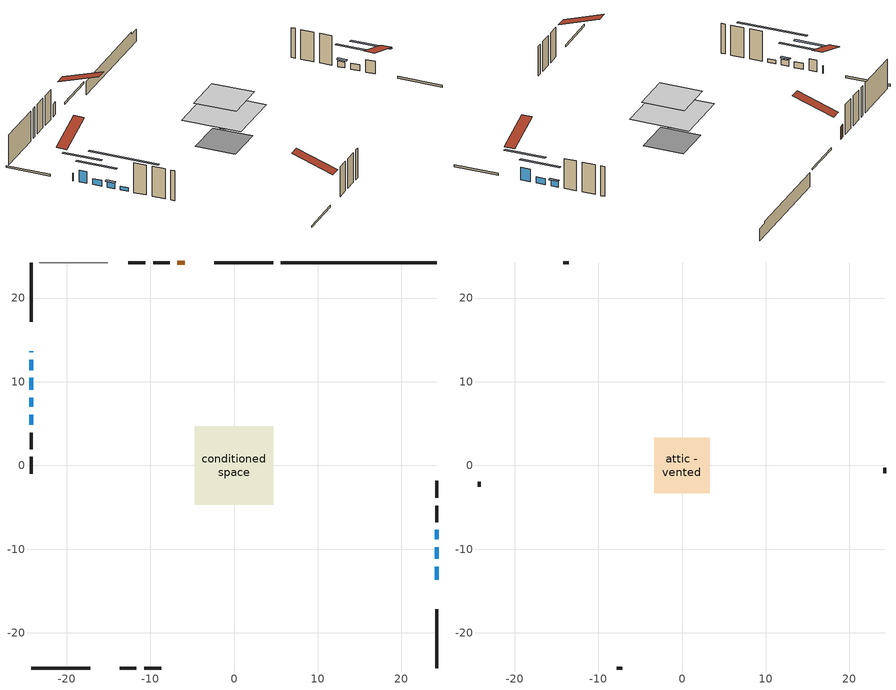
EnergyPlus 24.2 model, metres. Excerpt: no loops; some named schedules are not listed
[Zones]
conditioned space
 floor outside (Floor1 construction): -0.48,-0.48 -0.48,0.48 0.48,0.48 0.48,-0.48 z0.19
 floor adiabatic (AdiabaticFloorConstruction): -4.7,-4.7 -4.7,4.7 4.7,4.7 4.7,-4.7 z2.63
 floor foundation (Slab1 construction): -3.17,-3.17 -3.17,3.17 3.17,3.17 3.17,-3.17 z-2.1
 wall outside (RimJoist1 construction): 4.66,24.18 -2.33,24.18 / -24.18,-24.18 -17.19,-24.18 / -24.18,24.18 -24.18,17.19 / 24.18,-24.18 24.18,-17.19 z0.19:0.49
 wall outside (AdiabaticWallConstruction 1): -5.9,24.18 -6.75,24.18 z0.19:2.22
 wall outside (AdiabaticWallConstruction): -24.18,13.62 -24.18,13.55 z0.19:1.41; 24.18,-13.62 24.18,-12.09 z0.19:2.22; -24.18,12.62 -24.18,11.4 z0.19:2.07; 24.18,-11.16 24.18,-9.74 / 24.18,-8.81 24.18,-7.69 / -24.18,10.47 -24.18,9.05 / -24.18,8.12 -24.18,7 z0.19:1.16; -24.18,6.07 -24.18,4.85 z0.19:0.75
 wall outside (Wall1 construction): -7.68,24.18 -9.65,24.18 / -13.62,-24.18 -11.64,-24.18 / -24.18,3.92 -24.18,1.95 / 24.18,-6.76 24.18,-4.79 z0.19:5.07
 wall outside (Wall2 construction): -10.58,24.18 -12.6,24.18 / -10.71,-24.18 -8.7,-24.18 / -24.18,1.02 -24.18,-0.99 / 24.18,-3.86 24.18,-1.85 z0.19:5.07
 wall foundation (FoundationWall1 construction): 5.59,24.18,-2.1 5.59,24.18,0.19 22.32,24.18,0.19 22.32,24.18,-0.18 24.18,24.18,-0.18 24.18,24.18,-2.1
 wall adiabatic (Wall4 construction): -15.09,24.18 -23.25,24.18 z0.19:5.07
 window (WindowConstruction 6): -24.18,13.62 -24.18,13.55 z0.19:1.41
 window (WindowConstruction): 24.18,-13.62 24.18,-12.09 z0.19:2.22
 window (WindowConstruction 1): -24.18,12.62 -24.18,11.4 z0.19:2.07
 window (WindowConstruction 2): 24.18,-11.16 24.18,-9.74 z0.19:1.16
 window (WindowConstruction 3): 24.18,-8.81 24.18,-7.69 z0.19:1.16
 window (WindowConstruction 4): -24.18,10.47 -24.18,9.05 z0.19:1.16
 window (WindowConstruction 5): -24.18,8.12 -24.18,7 z0.19:1.16
 window (WindowConstruction 7): -24.18,6.07 -24.18,4.85 z0.19:0.75
 door (Door): -5.9,24.18 -6.75,24.18 z0.19:2.22
 ceiling adiabatic (AdiabaticFloorConstruction): 4.7,-4.7 4.7,4.7 -4.7,4.7 -4.7,-4.7 z2.63
attic - vented
 floor to conditioned space (Floor2 construction Reversed): -3.34,-3.34 -3.34,3.34 3.34,3.34 3.34,-3.34 z5.07
 wall outside (Wall3 construction): -13.53,24.18 -14.16,24.18 / -7.77,-24.18 -7.14,-24.18 / -24.18,-1.92 -24.18,-2.56 / 24.18,-0.92 24.18,-0.28 z0.19:5.07
 roof outside (Roof1 construction): -4.97,24.18,5.07 -4.97,17.68,7.23 -3.26,17.68,7.23 -3.26,24.18,5.07; -14.54,-24.18,5.07 -14.54,-17.68,7.23 -16.26,-17.68,7.23 -16.26,-24.18,5.07; -24.18,14.54,5.07 -17.68,14.54,7.23 -17.68,16.26,7.23 -24.18,16.26,5.07; 24.18,-14.54,5.07 17.68,-14.54,7.23 17.68,-16.26,7.23 24.18,-16.26,5.07
shading: 24.18,-9.6 24.18,-16.11 24.59,-16.11 24.59,-9.6 z4.71; -24.18,8.91 -24.18,15.11 -24.59,15.11 -24.59,8.91 z4.56; 24.18,-7.25 24.18,-13.65 24.59,-13.65 24.59,-7.25 z3.65; 24.18,-7.49 24.18,-9.01 24.59,-9.01 24.59,-7.49 z1.36; -24.18,6.56 -24.18,12.96 -24.59,12.96 -24.59,6.56 z3.65; -24.18,6.8 -24.18,8.32 -24.59,8.32 -24.59,6.8 z1.36; -24.18,-0.08 -24.18,11 -24.59,11 -24.59,-0.08 z5.68
[Building]
Building 1: Terrain=Suburbs
[Site:Location]
Edmonton Intl AP_AB: Latitude {deg}=53.31; Longitude {deg}=-113.58; Time Zone {hr}=-7; Elevation {m}=723; Keep Site Location Information=Yes
[Site:GroundTemperature:Shallow]
-1.56185, -3.61833, -3.78302, -2.80711, 1.11059, 5.01004, 8.39065, 10.5322, 10.7141, 8.97234, 5.67794, 1.89811
[Site:WaterMainsTemperature]
Calculation Method=Schedule; Temperature Schedule=mains temperature schedule
[Material] Roughness=Rough; Thermal Absorptance=0.9
Name | Thickness {m} | Conductivity {W/m-K} | Density {kg/m3} | Specific Heat {J/kg-K} | Solar Absorptance | Visible Absorptance
asphalt or fiberglass shingles | 0.00635 | 0.162714 | 1121.4 | 1465.45 | 0.4 | 0.4
ceiling loosefill ins | 0.338667 | 0.0480833 | 16.02 | 1046.75 | 0.7 | 0.7
ceiling stud and cavity | 0.1397 | 0.181965 | 65.682 | 1177.47 | 0.7 | 0.7
concrete 4.0 in. | 0.1016 | 1.803125 | 2242.8 | 837.4 | 0.7 | 0.7
concrete 8.0 in. | 0.2032 | 1.803125 | 2242.8 | 837.4 | 0.7 | 0.7
door material | 0.04445 | 0.053851 | 512.64 | 1214.23 | 0.7 | 0.7
exterior vertical ins | 0.0477883 | 0.029427 | 32.04 | 1214.23 | 0.7 | 0.7
floor covering | 0.0127 | 0.0433444 | 54.468 | 1339.84 | 0.6 | 0.6
floor rigid ins | 0.051816 | 0.029427 | 32.04 | 1214.23 | 0.7 | 0.7
floor rigid ins 1; wall rigid ins | 0.512978 | 0.029427 | 32.04 | 1214.23 | 0.7 | 0.7
floor stud and cavity | 0.1397 | 0.103009 | 92.3553 | 1139.71 | 0.7 | 0.7
floor stud and cavity 1 | 0.1397 | 1.75129 | 37.0049 | 1207.88 | 0.7 | 0.7
furniture material conditioned space 1 | 0.1524 | 0.115458 | 640.8 | 1214.23 | 0.6 | 0.6
gypsum board | 0.0127 | 0.160291 | 801 | 837.4 | 0.6 | 0.6
gypsum board 1 | 0.0127 | 0.160291 | 801 | 837.4 | 0.7 | 0.7
osb sheathing 0.5 in. | 0.0127 | 0.115458 | 512.64 | 1214.23 | 0.7 | 0.7
osb sheathing 0.5 in. 1 | 0.0127 | 0.115458 | 512.64 | 1214.23 | 0.4 | 0.4
osb sheathing 0.75 in. | 0.01905 | 0.115458 | 512.64 | 1214.23 | 0.7 | 0.7
osb sheathing 2.0 in. | 0.0508 | 0.115458 | 512.64 | 1214.23 | 0.7 | 0.7
rim joist stud and cavity | 0.0508 | 0.0297245 | 125.044 | 1163.47 | 0.6 | 0.6
wall stud and cavity | 0.1397 | 0.0957038 | 139.0536 | 1170.24 | 0.7 | 0.7
wall stud and cavity 1 | 0.1397 | 0.0959353 | 139.0536 | 1170.24 | 0.7 | 0.7
wall stud and cavity 2 | 0.0889 | 6.1454 | 50.32683 | 1063.81 | 0.6 | 0.6
wall stud and cavity 3 | 0.1397 | 0.0860928 | 139.0536 | 1170.24 | 0.7 | 0.7
wall stud and cavity 4 | 0.0889 | 0.380278 | 52.3479 | 1209.89 | 0.7 | 0.7
wall stud and cavity 5 | 0.0889 | 0.391764 | 83.0341 | 1211.67 | 0.7 | 0.7
wood siding | 0.0254 | 0.102417 | 544.68 | 1172.36 | 0.4 | 0.4
wood siding 1 | 0.00254 | 0.102417 | 544.68 | 1172.36 | 0.4 | 0.4
wood siding 2; wood siding 3; wood siding 4 | 0.0254 | 0.102417 | 544.68 | 1172.36 | 0.7 | 0.7
[WindowMaterial:SimpleGlazingSystem]
Name | U-Factor {W/m2-K} | Solar Heat Gain Coefficient
WindowMaterial | 2.98606 | 0.58
WindowMaterial 1 | 2.40407 | 0.64
WindowMaterial 2 | 2.45119 | 0.62
WindowMaterial 3 | 2.42564 | 0.5
WindowMaterial 4 | 2.36375 | 0.53
WindowMaterial 5 | 3.09508 | 0.38
WindowMaterial 6 | 2.52501 | 0.45
[Construction]
AdiabaticFloorConstruction: floor stud and cavity 1, floor rigid ins 1, osb sheathing 0.75 in., floor covering
AdiabaticWallConstruction: wood siding 3, wall rigid ins, wall stud and cavity 4, gypsum board
AdiabaticWallConstruction 1: wood siding 4, wall rigid ins, wall stud and cavity 4, gypsum board
Door: door material
Floor1 construction: floor stud and cavity, floor rigid ins, osb sheathing 0.75 in., floor covering
Floor2 construction Reversed: gypsum board, ceiling stud and cavity, ceiling loosefill ins
FoundationWall1 construction: concrete 8.0 in., gypsum board 1
furniture construction conditioned space 1: furniture material conditioned space 1
PartitionWallConstruction: gypsum board, wall stud and cavity 5, gypsum board
RimJoist1 construction: wood siding 2, osb sheathing 2.0 in., rim joist stud and cavity
Roof1 construction: asphalt or fiberglass shingles
Slab1 construction: concrete 4.0 in.
Wall1 construction: wood siding, osb sheathing 0.5 in., wall stud and cavity, gypsum board
Wall2 construction: wood siding, osb sheathing 0.5 in., wall stud and cavity 1, gypsum board
Wall3 construction: wood siding 1, wall stud and cavity 2
Wall4 construction: osb sheathing 0.5 in. 1, wall stud and cavity 3, gypsum board
WindowConstruction: WindowMaterial
WindowConstruction 1: WindowMaterial 1
WindowConstruction 2: WindowMaterial 2
WindowConstruction 3; WindowConstruction 5: WindowMaterial 3
WindowConstruction 4: WindowMaterial 4
WindowConstruction 6: WindowMaterial 5
WindowConstruction 7: WindowMaterial 6
[Zone] Multiplier=1; Part of Total Floor Area=Yes
Name | Volume {m3}
attic - vented | 15.6719
conditioned space | 319.2
[Space]
Name | Zone | Volume {m3}
attic - vented 1 | attic - vented | 15.6719
conditioned space 1 | conditioned space | 319.2
[ZoneInfiltration:EffectiveLeakageArea]
infil attic - vented 1: Zone or Space=attic - vented 1; Schedule=Always On Discrete; Effective Air Leakage Area {cm2}=1549.57; Stack Coefficient=0.000489815; Wind Coefficient=1.49533e-05
[ZoneMixing]
whole house fan mix: Zone or Space=attic - vented; Schedule=Always On Continuous; Design Flow Rate Calculation Method=Flow/Zone; Design Flow Rate {m3/s}=0; Source Zone or Space=conditioned space
[SurfaceProperty:ExposedFoundationPerimeter]
Slab1: Exposed Perimeter Calculation Method=TotalExposedPerimeter; Total Exposed Perimeter {m}=18.59
[InternalMass] Zone or ZoneList=conditioned space; Space or SpaceList=conditioned space 1
Name | Construction | Surface Area {m2}
furniture mass conditioned space 1 | furniture construction conditioned space 1 | 51.7081
partition wall mass | PartitionWallConstruction | 129.27
[Lights]
interior lighting: Zone or ZoneList or Space or SpaceList=conditioned space 1; Schedule=interior lighting schedule; Design Level Calculation Method=LightingLevel; Lighting Level {W}=343.2; Return Air Fraction=0; Fraction Radiant=0.6; Fraction Visible=0.2; Fraction Replaceable=1
[People]
occupants: Zone or ZoneList or Space or SpaceList=conditioned space 1; Number of People Schedule=occupants schedule; Number of People Calculation Method=People; Number of People=3; Fraction Radiant=0.314171; Sensible Heat Fraction=0.56303; Activity Level Schedule=occupants activity schedule; Carbon Dioxide Generation Rate {m3/s-W}=0; Enable ASHRAE 55 Comfort Warnings=No; Mean Radiant Temperature Calculation Type=EnclosureAveraged
[ElectricEquipment] Zone or ZoneList or Space or SpaceList=conditioned space 1; Design Level Calculation Method=EquipmentLevel
Name | Schedule | Design Level {W} | Fraction Latent | Fraction Radiant | Fraction Lost
clothes dryer | clothes dryer schedule | 140.772 | 0.015 | 0.081 | 0.85
clothes washer | clothes washer schedule | 32.1985 | 0.03 | 0.162 | 0.7
cooking range | cooking range schedule | 208.969 | 0.08 | 0.432 | 0.2
dishwasher | dishwasher schedule | 66.8632 | 0.3 | 0.18 | 0.4
fridge | fridge schedule | 72.9452 | 0 | 0.6 | 0
mech vent bath fan 0 | mech vent bath fan 0 schedule | 50.2 | 0 | 0 | 1
mech vent bath fan 1 | mech vent bath fan 1 schedule | 50.2 | 0 | 0 | 1
mech vent house fan | mech vent house fan schedule | 0 | 0 | 0 | 1
mech vent house fan cfis | mech vent house fan cfis schedule | 0 | 0 | 0 | 0
mech vent range fan 0 | mech vent range fan 0 schedule | 57 | 0 | 0 | 1
misc plug loads | misc plug loads schedule | 494.7 | 0.045 | 0.513 | 0.1
whole house fan | Always On Discrete | 0 | 0 | 0 | 1
[OtherEquipment] Zone or ZoneList or Space or SpaceList=conditioned space 1; Design Level Calculation Method=EquipmentLevel
Name | Fuel Type | Schedule | Design Level {W} | Fraction Latent | Fraction Radiant | Fraction Lost
clothes dryer 1 | Electricity | clothes dryer schedule | 0 | 0.015 | 0.081 | 0.85
cooking range 1 | Electricity | cooking range schedule | 0 | 0.08 | 0.432 | 0.2
general water use latent | None | general water use schedule | 59.3978 | 1 | 0 | 0
general water use sensible | None | general water use schedule | -58.539 | 0 | 0.6 | 0
mech vent house fan latent load | None | Always On Discrete | 0 | 1 | 0 | 0
mech vent house fan sensible load | None | Always On Discrete | 0 | 0 | 0 | 0
water heater energy adjustment1 | NaturalGas | Always On Discrete | 0.01 | 0 | 0 | 1
[ZoneInfiltration:DesignFlowRate] Zone or ZoneList or Space or SpaceList=conditioned space 1; Schedule=Always On Discrete; Design Flow Rate Calculation Method=Flow/Zone; Design Flow Rate {m3/s}=0
infil flow; natural vent flow; whole house fan flow
[AvailabilityManager:Scheduled]
furnace airloop Availability Manager: Schedule=Always On Discrete
[Foundation:Kiva]
Foundation Kiva 1: Initial Indoor Air Temperature {C}=18; Wall Height Above Grade {m}=0.189982; Wall Depth Below Slab {m}=0.2032; Custom Block Material Name 1=exterior vertical ins; Custom Block Depth 1 {m}=2.28999; Custom Block X Position 1 {m}=0.2159; Custom Block Z Position 1 {m}=0
[Foundation:Kiva:Settings]
Soil Conductivity {W/m-K}=0.849921; Soil Density {kg/m3}=1842.3; Soil Specific Heat {J/kg-K}=418.7; Ground Solar Absorptivity=0.9; Ground Thermal Absorptivity=0.9; Ground Surface Roughness {m}=0.03; Far-Field Width {m}=40; Deep-Ground Boundary Condition=ZeroFlux; Deep-Ground Depth {m}=40; Minimum Cell Dimension {m}=0.2; Maximum Cell Growth Coefficient=3; Simulation Timestep=Timestep
[Exterior:Lights]
exterior lighting: Schedule=exterior lighting schedule; Design Level {W}=75.6
[EnergyManagementSystem:GlobalVariable]
furnace_airloop_Fan_RTF
infil_program_Qfan
infil_program_Qinf
natural_vent_program_Qnv
natural_vent_program_Qwhf
[EnergyManagementSystem:Sensor]
Name | Output:Variable or Output:Meter Index Key | Output:Variable or Output:Meter
airflow_gain | infil flow | Infiltration Sensible Heat Gain Energy
airflow_gain_1 | natural vent flow | Infiltration Sensible Heat Gain Energy
airflow_gain_2 | whole house fan flow | Infiltration Sensible Heat Gain Energy
airflow_loss | infil flow | Infiltration Sensible Heat Loss Energy
airflow_loss_1 | natural vent flow | Infiltration Sensible Heat Loss Energy
airflow_loss_2 | whole house fan flow | Infiltration Sensible Heat Loss Energy
clg_load_cond |  | Cooling:EnergyTransfer:Zone:CONDITIONED SPACE
clg_sp_s; clg_sp_s_1 | cooling setpoint | Schedule Value
clothes_dryer_exhaust_0_sch_s | clothes dryer exhaust 0 schedule | Schedule Value
cool_season | cooling season schedule | Schedule Value
htg_load_cond |  | Heating:EnergyTransfer:Zone:CONDITIONED SPACE
htg_sp_s; htg_sp_s_1 | heating setpoint | Schedule Value
ig_ee_conv | clothes dryer | Electric Equipment Convective Heating Energy
ig_ee_conv_2 | cooking range | Electric Equipment Convective Heating Energy
ig_ee_conv_4 | fridge | Electric Equipment Convective Heating Energy
ig_ee_conv_5 | misc plug loads | Electric Equipment Convective Heating Energy
ig_ee_conv_6 | whole house fan | Electric Equipment Convective Heating Energy
ig_ee_rad | clothes dryer | Electric Equipment Radiant Heating Energy
ig_ee_rad_2 | cooking range | Electric Equipment Radiant Heating Energy
ig_ee_rad_4 | fridge | Electric Equipment Radiant Heating Energy
ig_ee_rad_5 | misc plug loads | Electric Equipment Radiant Heating Energy
ig_ee_rad_6 | whole house fan | Electric Equipment Radiant Heating Energy
ig_lgt_conv | interior lighting | Lights Convective Heating Energy
ig_lgt_rad | interior lighting | Lights Radiant Heating Energy
ig_lgt_vis | interior lighting | Lights Visible Radiation Heating Energy
ig_oe_conv | clothes dryer 1 | Other Equipment Convective Heating Energy
ig_oe_conv_1 | cooking range 1 | Other Equipment Convective Heating Energy
ig_oe_conv_2 | general water use latent | Other Equipment Convective Heating Energy
ig_oe_conv_3 | general water use sensible | Other Equipment Convective Heating Energy
ig_oe_conv_4 | water heater energy adjustment1 | Other Equipment Convective Heating Energy
ig_oe_rad | clothes dryer 1 | Other Equipment Radiant Heating Energy
ig_oe_rad_1 | cooking range 1 | Other Equipment Radiant Heating Energy
ig_oe_rad_2 | general water use latent | Other Equipment Radiant Heating Energy
ig_oe_rad_3 | general water use sensible | Other Equipment Radiant Heating Energy
ig_oe_rad_4 | water heater energy adjustment1 | Other Equipment Radiant Heating Energy
ig_ppl_conv | occupants | People Convective Heating Energy
ig_ppl_rad | occupants | People Radiant Heating Energy
im_conv | furniture mass conditioned space 1 | Surface Inside Face Convection Heat Gain Energy
im_conv_1 | partition wall mass | Surface Inside Face Convection Heat Gain Energy
im_ig | furniture mass conditioned space 1 | Surface Inside Face Internal Gains Radiation Heat Gain Energy
im_ig_1 | partition wall mass | Surface Inside Face Internal Gains Radiation Heat Gain Energy
im_lgt | furniture mass conditioned space 1 | Surface Inside Face Lights Radiation Heat Gain Energy
im_lgt_1 | partition wall mass | Surface Inside Face Lights Radiation Heat Gain Energy
im_sol | furniture mass conditioned space 1 | Surface Inside Face Solar Radiation Heat Gain Energy
im_sol_1 | partition wall mass | Surface Inside Face Solar Radiation Heat Gain Energy
im_surf | furniture mass conditioned space 1 | Surface Inside Face Net Surface Thermal Radiation Heat Gain Energy
im_surf_1 | partition wall mass | Surface Inside Face Net Surface Thermal Radiation Heat Gain Energy
mech_vent_bath_fan_0_sch_s | mech vent bath fan 0 schedule | Schedule Value
mech_vent_bath_fan_1_sch_s | mech vent bath fan 1 schedule | Schedule Value
mech_vent_range_fan_0_sch_s | mech vent range fan 0 schedule | Schedule Value
mv_conv | mech vent bath fan 0 | Electric Equipment Convective Heating Energy
mv_conv_1 | mech vent bath fan 1 | Electric Equipment Convective Heating Energy
mv_conv_2 | mech vent house fan | Electric Equipment Convective Heating Energy
mv_conv_3 | mech vent house fan cfis | Electric Equipment Convective Heating Energy
mv_conv_4 | mech vent range fan 0 | Electric Equipment Convective Heating Energy
mv_conv_5 | mech vent house fan latent load | Other Equipment Convective Heating Energy
mv_conv_6 | mech vent house fan sensible load | Other Equipment Convective Heating Energy
mv_rad | mech vent bath fan 0 | Electric Equipment Radiant Heating Energy
mv_rad_1 | mech vent bath fan 1 | Electric Equipment Radiant Heating Energy
mv_rad_2 | mech vent house fan | Electric Equipment Radiant Heating Energy
mv_rad_3 | mech vent house fan cfis | Electric Equipment Radiant Heating Energy
mv_rad_4 | mech vent range fan 0 | Electric Equipment Radiant Heating Energy
mv_rad_5 | mech vent house fan latent load | Other Equipment Radiant Heating Energy
mv_rad_6 | mech vent house fan sensible load | Other Equipment Radiant Heating Energy
natural_vent_s | natural vent schedule | Schedule Value
out_pb_s |  | Site Outdoor Air Barometric Pressure
out_wt_s |  | Site Outdoor Air Humidity Ratio
site_vw_s |  | Site Wind Speed
ss_back_out | Window1 | Surface Window Shortwave from Zone Back Out Window Heat Transfer Rate
ss_back_out_1 | Window2 | Surface Window Shortwave from Zone Back Out Window Heat Transfer Rate
ss_back_out_2 | Window3 | Surface Window Shortwave from Zone Back Out Window Heat Transfer Rate
ss_back_out_3 | Window4 | Surface Window Shortwave from Zone Back Out Window Heat Transfer Rate
ss_back_out_4 | Window5 | Surface Window Shortwave from Zone Back Out Window Heat Transfer Rate
ss_back_out_5 | Window6 | Surface Window Shortwave from Zone Back Out Window Heat Transfer Rate
ss_back_out_6 | Window7 | Surface Window Shortwave from Zone Back Out Window Heat Transfer Rate
ss_back_out_7 | Window8 | Surface Window Shortwave from Zone Back Out Window Heat Transfer Rate
ss_conv | Door1 | Surface Inside Face Convection Heat Gain Energy
ss_conv_1 | Window1 | Surface Inside Face Convection Heat Gain Energy
ss_conv_2 | Window2 | Surface Inside Face Convection Heat Gain Energy
ss_conv_3 | Window3 | Surface Inside Face Convection Heat Gain Energy
ss_conv_4 | Window4 | Surface Inside Face Convection Heat Gain Energy
ss_conv_5 | Window5 | Surface Inside Face Convection Heat Gain Energy
ss_conv_6 | Window6 | Surface Inside Face Convection Heat Gain Energy
ss_conv_7 | Window7 | Surface Inside Face Convection Heat Gain Energy
ss_conv_8 | Window8 | Surface Inside Face Convection Heat Gain Energy
ss_ig | Door1 | Surface Inside Face Internal Gains Radiation Heat Gain Energy
ss_ig_1 | Window1 | Surface Inside Face Internal Gains Radiation Heat Gain Energy
ss_ig_2 | Window2 | Surface Inside Face Internal Gains Radiation Heat Gain Energy
ss_ig_3 | Window3 | Surface Inside Face Internal Gains Radiation Heat Gain Energy
ss_ig_4 | Window4 | Surface Inside Face Internal Gains Radiation Heat Gain Energy
ss_ig_5 | Window5 | Surface Inside Face Internal Gains Radiation Heat Gain Energy
ss_ig_6 | Window6 | Surface Inside Face Internal Gains Radiation Heat Gain Energy
ss_ig_7 | Window7 | Surface Inside Face Internal Gains Radiation Heat Gain Energy
ss_ig_8 | Window8 | Surface Inside Face Internal Gains Radiation Heat Gain Energy
ss_lgt | Door1 | Surface Inside Face Lights Radiation Heat Gain Energy
ss_sol | Door1 | Surface Inside Face Solar Radiation Heat Gain Energy
ss_surf | Door1 | Surface Inside Face Net Surface Thermal Radiation Heat Gain Energy
ss_surf_1 | Window1 | Surface Inside Face Net Surface Thermal Radiation Heat Gain Energy
ss_surf_2 | Window2 | Surface Inside Face Net Surface Thermal Radiation Heat Gain Energy
ss_surf_3 | Window3 | Surface Inside Face Net Surface Thermal Radiation Heat Gain Energy
ss_surf_4 | Window4 | Surface Inside Face Net Surface Thermal Radiation Heat Gain Energy
ss_surf_5 | Window5 | Surface Inside Face Net Surface Thermal Radiation Heat Gain Energy
ss_surf_6 | Window6 | Surface Inside Face Net Surface Thermal Radiation Heat Gain Energy
ss_surf_7 | Window7 | Surface Inside Face Net Surface Thermal Radiation Heat Gain Energy
ss_surf_8 | Window8 | Surface Inside Face Net Surface Thermal Radiation Heat Gain Energy
ss_trans_in | Window1 | Surface Window Transmitted Solar Radiation Rate
ss_trans_in_1 | Window2 | Surface Window Transmitted Solar Radiation Rate
ss_trans_in_2 | Window3 | Surface Window Transmitted Solar Radiation Rate
ss_trans_in_3 | Window4 | Surface Window Transmitted Solar Radiation Rate
ss_trans_in_4 | Window5 | Surface Window Transmitted Solar Radiation Rate
ss_trans_in_5 | Window6 | Surface Window Transmitted Solar Radiation Rate
ss_trans_in_6 | Window7 | Surface Window Transmitted Solar Radiation Rate
ss_trans_in_7 | Window8 | Surface Window Transmitted Solar Radiation Rate
ss_trans_out | Window1 | Surface Inside Face Initial Transmitted Diffuse Transmitted Out Window Solar Radiation Rate
ss_trans_out_1 | Window2 | Surface Inside Face Initial Transmitted Diffuse Transmitted Out Window Solar Radiation Rate
ss_trans_out_2 | Window3 | Surface Inside Face Initial Transmitted Diffuse Transmitted Out Window Solar Radiation Rate
ss_trans_out_3 | Window4 | Surface Inside Face Initial Transmitted Diffuse Transmitted Out Window Solar Radiation Rate
ss_trans_out_4 | Window5 | Surface Inside Face Initial Transmitted Diffuse Transmitted Out Window Solar Radiation Rate
ss_trans_out_5 | Window6 | Surface Inside Face Initial Transmitted Diffuse Transmitted Out Window Solar Radiation Rate
ss_trans_out_6 | Window7 | Surface Inside Face Initial Transmitted Diffuse Transmitted Out Window Solar Radiation Rate
ss_trans_out_7 | Window8 | Surface Inside Face Initial Transmitted Diffuse Transmitted Out Window Solar Radiation Rate
s_conv | Floor1 | Surface Inside Face Convection Heat Gain Energy
s_conv_1 | Floor2 | Surface Inside Face Convection Heat Gain Energy
s_conv_10 | Wall1:0 | Surface Inside Face Convection Heat Gain Energy
s_conv_11 | Wall1:180 | Surface Inside Face Convection Heat Gain Energy
s_conv_12 | Wall1:270 | Surface Inside Face Convection Heat Gain Energy
s_conv_13 | Wall1:90 | Surface Inside Face Convection Heat Gain Energy
s_conv_14 | Wall2:0 | Surface Inside Face Convection Heat Gain Energy
s_conv_15 | Wall2:180 | Surface Inside Face Convection Heat Gain Energy
s_conv_16 | Wall2:270 | Surface Inside Face Convection Heat Gain Energy
s_conv_17 | Wall2:90 | Surface Inside Face Convection Heat Gain Energy
s_conv_18 | Wall4 | Surface Inside Face Convection Heat Gain Energy
s_conv_2 | FoundationWall1 | Surface Inside Face Convection Heat Gain Energy
s_conv_3 | inferred conditioned ceiling | Surface Inside Face Convection Heat Gain Energy
s_conv_4 | inferred conditioned floor | Surface Inside Face Convection Heat Gain Energy
s_conv_5 | RimJoist1:0 | Surface Inside Face Convection Heat Gain Energy
s_conv_6 | RimJoist1:180 | Surface Inside Face Convection Heat Gain Energy
s_conv_7 | RimJoist1:270 | Surface Inside Face Convection Heat Gain Energy
s_conv_8 | RimJoist1:90 | Surface Inside Face Convection Heat Gain Energy
s_conv_9 | Slab1 | Surface Inside Face Convection Heat Gain Energy
s_ig | Floor1 | Surface Inside Face Internal Gains Radiation Heat Gain Energy
s_ig_1 | Floor2 | Surface Inside Face Internal Gains Radiation Heat Gain Energy
s_ig_10 | Wall1:0 | Surface Inside Face Internal Gains Radiation Heat Gain Energy
s_ig_11 | Wall1:180 | Surface Inside Face Internal Gains Radiation Heat Gain Energy
s_ig_12 | Wall1:270 | Surface Inside Face Internal Gains Radiation Heat Gain Energy
s_ig_13 | Wall1:90 | Surface Inside Face Internal Gains Radiation Heat Gain Energy
s_ig_14 | Wall2:0 | Surface Inside Face Internal Gains Radiation Heat Gain Energy
s_ig_15 | Wall2:180 | Surface Inside Face Internal Gains Radiation Heat Gain Energy
s_ig_16 | Wall2:270 | Surface Inside Face Internal Gains Radiation Heat Gain Energy
s_ig_17 | Wall2:90 | Surface Inside Face Internal Gains Radiation Heat Gain Energy
s_ig_18 | Wall4 | Surface Inside Face Internal Gains Radiation Heat Gain Energy
s_ig_2 | FoundationWall1 | Surface Inside Face Internal Gains Radiation Heat Gain Energy
s_ig_3 | inferred conditioned ceiling | Surface Inside Face Internal Gains Radiation Heat Gain Energy
